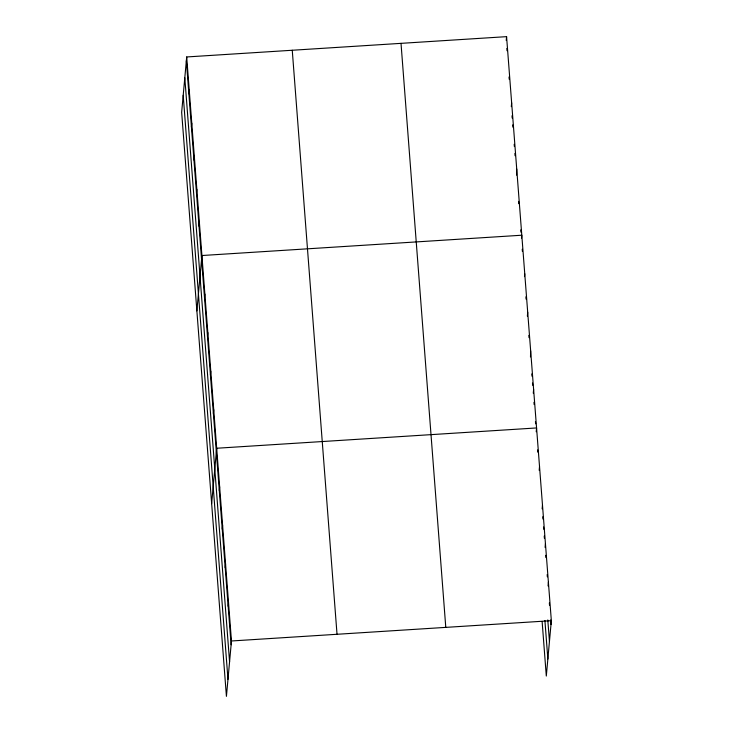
<?xml version="1.0" encoding="UTF-8"?>
<svg xmlns="http://www.w3.org/2000/svg" width="733" height="733" viewBox="0 0 733 733"><rect width="100%" height="100%" fill="white"/><g stroke="black" fill="none" stroke-linecap="round" stroke-linejoin="round"><path stroke-width="1.1" d="M186.695 56.954L181.656 112.323L226.424 696.35L231.463 640.981L186.695 56.954L506.576 36.65L551.344 620.677L546.305 676.046L542.136 621.63M188.885 93.851L189.233 90.049M191.423 126.946L191.771 123.144M193.961 160.041L194.3 156.239M196.49 193.136L196.838 189.334M199.028 226.231L199.376 222.429M196.875 310.893L201.914 255.524L521.804 235.22L521.539 238.069M204.525 297.873L204.864 294.07M207.476 336.42L207.824 332.617M210.435 374.966L210.774 371.164M213.385 413.513L213.734 409.701M211.645 503.626L216.684 448.248L536.574 427.944L536.226 431.755M219.295 490.597L219.643 486.794M222.246 529.144L222.594 525.341M225.205 567.69L225.553 563.888M228.155 606.237L228.504 602.434M506.237 40.452L506.576 36.65M511.304 106.642L511.652 102.84M516.728 169.03L516.554 175.114M524.498 276.616L524.755 273.766M527.366 316.115L527.705 312.313M530.665 350.86L530.49 356.925M533.276 393.209L533.615 389.397M539.186 470.302L539.525 466.49M542.136 508.839L542.484 505.037M545.086 547.386L545.434 543.584M548.046 585.933L548.394 582.13M231.463 640.981L551.344 620.677M506.842 48.442L507.025 50.724M509.032 76.974L509.206 79.256M512.01 115.777L512.184 118.059M512.706 124.903L512.88 127.185M514.19 144.3L514.374 146.582M514.896 153.435L515.07 155.717M518.57 201.364L518.744 203.646M520.751 229.896L520.934 232.178M522.235 249.229L522.409 251.492M525.882 296.838L526.056 299.11M528.841 335.384L529.015 337.656M531.791 373.931L531.966 376.203M532.488 383.002L532.662 385.274M533.963 402.28L534.137 404.543M535.447 421.548L535.621 423.811M537.619 449.888L537.793 452.16M542.741 516.783L542.915 519.046M543.529 526.981L543.703 529.253M544.225 536.052L544.399 538.315M545.7 555.321L545.874 557.593M547.175 574.599L547.349 576.862M549.347 602.938L549.521 605.211M550.648 619.944L550.996 624.479M547.798 619.953L549.448 641.494M544.903 620.485L547.853 659.031M401.015 43.348L445.783 627.375M292.256 50.256L337.024 634.283M186.347 60.757L231.115 644.783M184.798 77.771L229.566 661.798M183.204 95.308L227.972 679.335"/></g></svg>
